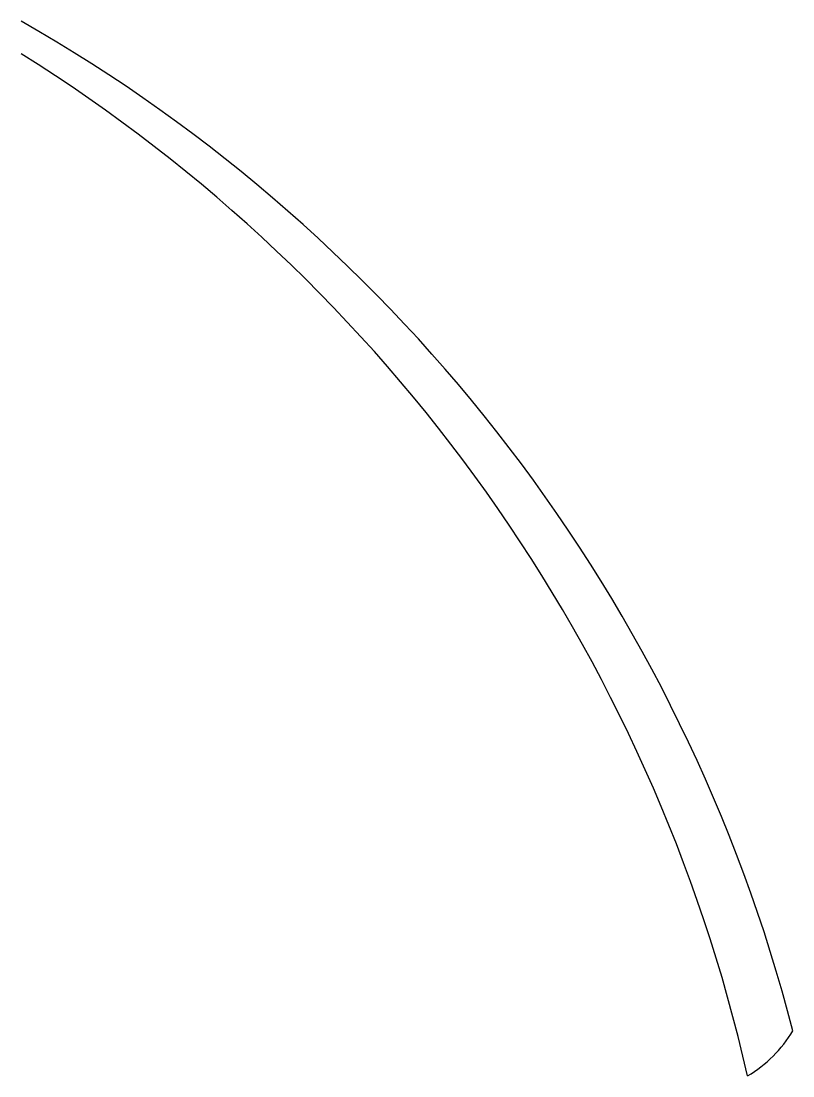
# Model space of a CAD drawing. Header units: metres. Extents: x 0 to 4.73, y -6.46 to 0.
import ezdxf

# ---------------------------------------------------------------- set-up
doc = ezdxf.new("R2010")
doc.units = ezdxf.units.M

msp = doc.modelspace()

# ---------------------------------------------------------------- linework, layer by layer
for centre, radius, start, end in [((-4.9553, -8.6859), 10, 14.48022, 60.29524), ((-5.3013, -8.6787), 10, 12.81051, 57.98578), ((4.0411, -5.7737), 0.8, 300.71721, 329.02063)]:
    msp.add_arc(centre, radius, start, end)
msp.add_ellipse((4.0411, -5.7737), major_axis=(0, -0.8), ratio=1, start_param=0.536117, end_param=1.030104)

doc.saveas('drawing.dxf')
